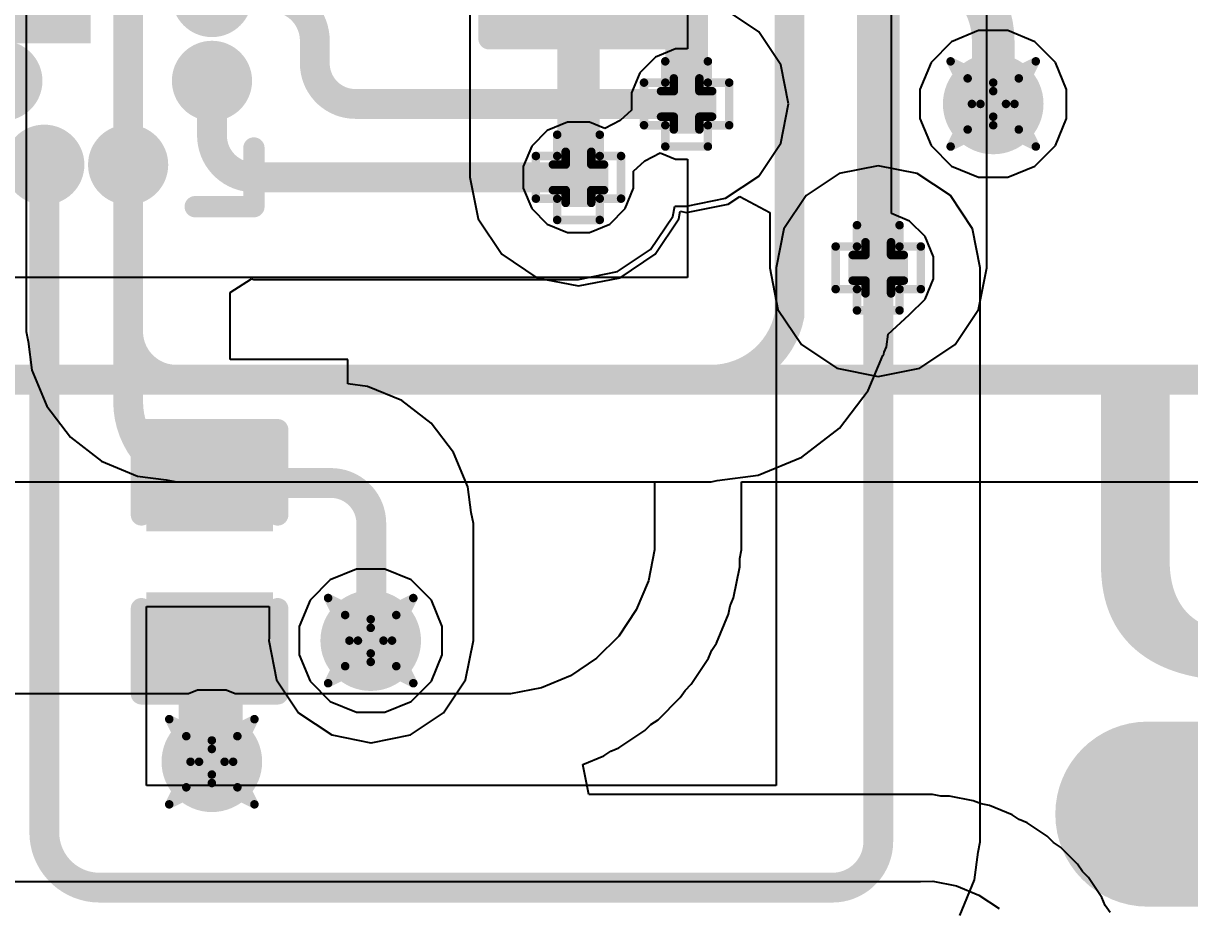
# Model space of a CAD drawing. Header units: inches. Extents: x -2 to 5376, y -4 to 5426.
# Drawn here: x 125.71 to 132.67, y 31.49 to 36.76 of the extents above; entities that cross this region are included whole.
import ezdxf

# ---------------------------------------------------------------- set-up
doc = ezdxf.new("R2010")
doc.units = ezdxf.units.IN
for name, color, linetype in [('Bottom Layer', 5, 'Continuous'), ('Bottom Solder', 6, 'Continuous'), ('Drill Drawing', 1, 'Continuous'), ('Layer 1', 16, 'Continuous'), ('Layer 2', 76, 'Continuous'), ('Multi-Layer', 9, 'Continuous'), ('Pad Holes', 156, 'Continuous'), ('Top Layer', 1, 'Continuous'), ('Top Overlay', 2, 'Continuous'), ('Top Paste', 8, 'Continuous'), ('Top Solder', 216, 'Continuous'), ('Via Holes', 16, 'Continuous')]:
    doc.layers.add(name, color=color, linetype=linetype)
doc.styles.add('Arial Black_Bold', font='', dxfattribs={"height": 0.2})
doc.styles.get('Arial Black_Bold').set_extended_font_data('Arial Black', bold=True)

# ---------------------------------------------------------------- blocks, each defined once
blk = doc.blocks.new('AQFN_73_EP_7_7__144')
at = {"layer": 'Top Layer'}
blk.add_hatch(color=1, dxfattribs=at).paths.add_polyline_path([(-2.425, 2.425), (2.425, 2.425), (2.425, -2.425), (-2.425, -2.425)])
h = blk.add_hatch(color=1, dxfattribs=at)
edge = h.paths.add_edge_path()
edge.add_arc((2, -2.75), 0.1375, 0, 360)
h = blk.add_hatch(color=1, dxfattribs=at)
edge = h.paths.add_edge_path()
edge.add_arc((3.25, -2.75), 0.1375, 0, 360)
h = blk.add_hatch(color=1, dxfattribs=at)
edge = h.paths.add_edge_path()
edge.add_arc((2.25, -3.25), 0.1375, 0, 360)
h = blk.add_hatch(color=1, dxfattribs=at)
edge = h.paths.add_edge_path()
edge.add_arc((2.75, -3.25), 0.1375, 0, 360)
at = {"layer": 'Top Paste'}
h = blk.add_hatch(color=8, dxfattribs=at)
edge = h.paths.add_edge_path()
edge.add_arc((2, -2.75), 0.1375, 0, 360)
h = blk.add_hatch(color=8, dxfattribs=at)
edge = h.paths.add_edge_path()
edge.add_arc((3.25, -2.75), 0.1375, 0, 360)
h = blk.add_hatch(color=8, dxfattribs=at)
edge = h.paths.add_edge_path()
edge.add_arc((2.25, -3.25), 0.1375, 0, 360)
h = blk.add_hatch(color=8, dxfattribs=at)
edge = h.paths.add_edge_path()
edge.add_arc((2.75, -3.25), 0.1375, 0, 360)
at = {"layer": 'Top Solder'}
blk.add_hatch(color=216, dxfattribs=at).paths.add_polyline_path([(-2.5266, 2.5266), (2.5266, 2.5266), (2.5266, -2.5266), (-2.5266, -2.5266)])
h = blk.add_hatch(color=216, dxfattribs=at)
edge = h.paths.add_edge_path()
edge.add_arc((3.25, -2.25), 0.2391, 0, 360)
h = blk.add_hatch(color=216, dxfattribs=at)
edge = h.paths.add_edge_path()
edge.add_arc((2, -2.75), 0.2391, 0, 360)
h = blk.add_hatch(color=216, dxfattribs=at)
edge = h.paths.add_edge_path()
edge.add_arc((3.25, -2.75), 0.2391, 0, 360)
h = blk.add_hatch(color=216, dxfattribs=at)
edge = h.paths.add_edge_path()
edge.add_arc((2.25, -3.25), 0.2391, 0, 360)
h = blk.add_hatch(color=216, dxfattribs=at)
edge = h.paths.add_edge_path()
edge.add_arc((2.75, -3.25), 0.2391, 0, 360)
at = {"layer": 'Top Overlay', "const_width": 0.127}
for points in [[(3.5, -3.5), (3.5, -3.15)], [(3.15, -3.5), (3.5, -3.5)]]:
    blk.add_lwpolyline(points, dxfattribs=at)
at = {"layer": 'Top Overlay', "const_width": 0.0635}
for points in [[(3.4683, -3.15, 1), (3.5318, -3.15, 1)], [(3.1182, -3.5, 1), (3.1817, -3.5, 1)], [(3.4683, -3.5, 1), (3.5318, -3.5, 1)], [(3.4683, -3.5, 1), (3.5318, -3.5, 1)]]:
    blk.add_lwpolyline(points, format="xyb", close=True, dxfattribs=at)
blk = doc.blocks.new('TYPE_C_31_M_12__255')
at = {"layer": 'Bottom Layer'}
h = blk.add_hatch(color=5, dxfattribs=at)
edge = h.paths.add_edge_path()
edge.add_arc((4.325, 1.255), 0.45, 180, 360)
edge.add_line((4.775, 1.255), (4.775, 2.355))
edge.add_arc((4.325, 2.355), 0.45, 0, 180)
edge.add_line((3.875, 2.355), (3.875, 1.255))
at = {"layer": 'Bottom Solder'}
h = blk.add_hatch(color=6, dxfattribs=at)
edge = h.paths.add_edge_path()
edge.add_arc((4.325, 1.255), 0.5516, 180, 360)
edge.add_line((4.8766, 1.255), (4.8766, 2.355))
edge.add_arc((4.325, 2.355), 0.5516, 0, 180)
edge.add_line((3.7734, 2.355), (3.7734, 1.255))
at = {"layer": 'Layer 1'}
h = blk.add_hatch(color=16, dxfattribs=at)
edge = h.paths.add_edge_path()
edge.add_arc((4.325, 1.255), 0.45, 180, 360)
edge.add_line((4.775, 1.255), (4.775, 2.355))
edge.add_arc((4.325, 2.355), 0.45, 0, 180)
edge.add_line((3.875, 2.355), (3.875, 1.255))
at = {"layer": 'Layer 2'}
h = blk.add_hatch(color=76, dxfattribs=at)
edge = h.paths.add_edge_path()
edge.add_arc((4.325, 1.255), 0.45, 180, 360)
edge.add_line((4.775, 1.255), (4.775, 2.355))
edge.add_arc((4.325, 2.355), 0.45, 0, 180)
edge.add_line((3.875, 2.355), (3.875, 1.255))
at = {"layer": 'Multi-Layer'}
h = blk.add_hatch(color=9, dxfattribs=at)
edge = h.paths.add_edge_path()
edge.add_arc((4.325, 1.255), 0.45, 180, 360)
edge.add_line((4.775, 1.255), (4.775, 2.355))
edge.add_arc((4.325, 2.355), 0.45, 0, 180)
edge.add_line((3.875, 2.355), (3.875, 1.255))
at = {"layer": 'Pad Holes'}
h = blk.add_hatch(color=7, dxfattribs=at)
edge = h.paths.add_edge_path()
edge.add_arc((4.325, 1.255), 0.3, 180, 360)
edge.add_line((4.625, 1.255), (4.625, 2.355))
edge.add_arc((4.325, 2.355), 0.3, 0, 180)
edge.add_line((4.025, 2.355), (4.025, 1.255))
at = {"layer": 'Top Layer'}
h = blk.add_hatch(color=1, dxfattribs=at)
edge = h.paths.add_edge_path()
edge.add_arc((4.325, 1.255), 0.45, 180, 360)
edge.add_line((4.775, 1.255), (4.775, 2.355))
edge.add_arc((4.325, 2.355), 0.45, 0, 180)
edge.add_line((3.875, 2.355), (3.875, 1.255))
at = {"layer": 'Top Solder'}
h = blk.add_hatch(color=216, dxfattribs=at)
edge = h.paths.add_edge_path()
edge.add_arc((4.325, 1.255), 0.5516, 180, 360)
edge.add_line((4.8766, 1.255), (4.8766, 2.355))
edge.add_arc((4.325, 2.355), 0.5516, 0, 180)
edge.add_line((3.7734, 2.355), (3.7734, 1.255))
blk = doc.blocks.new('C___0402_293')
at = {"layer": 'Top Layer'}
for points in [[(-0.6985, -0.3175), (-0.6985, 0.3175), (-0.2413, 0.3175), (-0.2413, -0.3175)], [(0.2413, -0.3175), (0.2413, 0.3175), (0.6985, 0.3175), (0.6985, -0.3175)]]:
    blk.add_hatch(color=1, dxfattribs=at).paths.add_polyline_path(points)
at = {"layer": 'Top Paste'}
for points in [[(-0.6985, -0.3175), (-0.6985, 0.3175), (-0.2413, 0.3175), (-0.2413, -0.3175)], [(0.2413, -0.3175), (0.2413, 0.3175), (0.6985, 0.3175), (0.6985, -0.3175)]]:
    blk.add_hatch(color=8, dxfattribs=at).paths.add_polyline_path(points)
at = {"layer": 'Top Solder'}
for points in [[(-0.7585, -0.3775), (-0.7585, 0.3775), (-0.1813, 0.3775), (-0.1813, -0.3775)], [(0.1813, -0.3775), (0.1813, 0.3775), (0.7585, 0.3775), (0.7585, -0.3775)]]:
    blk.add_hatch(color=216, dxfattribs=at).paths.add_polyline_path(points)
at = {"layer": 'Top Overlay', "const_width": 0.127}
for points in [[(-0.2794, 0.4064), (-0.7874, 0.4064)], [(-0.7874, 0.4064), (-0.7874, -0.4064)], [(0.2794, 0.4064), (0.7874, 0.4064)], [(0.7874, 0.4064), (0.7874, -0.4064)], [(-0.7874, -0.4064), (-0.2794, -0.4064)], [(0.2794, -0.4064), (0.7874, -0.4064)]]:
    blk.add_lwpolyline(points, dxfattribs=at)
at = {"layer": 'Top Overlay', "const_width": 0.0635}
for points in [[(-0.8191, 0.4064, 1), (-0.7556, 0.4064, 1)], [(-0.8191, 0.4064, 1), (-0.7556, 0.4064, 1)], [(-0.3112, 0.4064, 1), (-0.2477, 0.4064, 1)], [(0.2477, 0.4064, 1), (0.3111, 0.4064, 1)], [(0.7556, 0.4064, 1), (0.8191, 0.4064, 1)], [(0.7556, 0.4064, 1), (0.8191, 0.4064, 1)], [(-0.8191, -0.4064, 1), (-0.7556, -0.4064, 1)], [(-0.8191, -0.4064, 1), (-0.7556, -0.4064, 1)], [(-0.3112, -0.4064, 1), (-0.2477, -0.4064, 1)], [(0.2477, -0.4064, 1), (0.3111, -0.4064, 1)], [(0.7556, -0.4064, 1), (0.8191, -0.4064, 1)], [(0.7556, -0.4064, 1), (0.8191, -0.4064, 1)]]:
    blk.add_lwpolyline(points, format="xyb", close=True, dxfattribs=at)
blk = doc.blocks.new('C___0603_299')
at = {"layer": 'Top Layer'}
for points in [[(-0.381, 0.4445), (-0.381, -0.4445), (-1.143, -0.4445), (-1.143, 0.4445)], [(1.143, 0.4445), (1.143, -0.4445), (0.381, -0.4445), (0.381, 0.4445)]]:
    blk.add_hatch(color=1, dxfattribs=at).paths.add_polyline_path(points)
at = {"layer": 'Top Paste'}
for points in [[(-0.381, 0.4445), (-0.381, -0.4445), (-1.143, -0.4445), (-1.143, 0.4445)], [(1.143, 0.4445), (1.143, -0.4445), (0.381, -0.4445), (0.381, 0.4445)]]:
    blk.add_hatch(color=8, dxfattribs=at).paths.add_polyline_path(points)
at = {"layer": 'Top Solder'}
for points in [[(-0.321, 0.5045), (-0.321, -0.5045), (-1.203, -0.5045), (-1.203, 0.5045)], [(1.203, 0.5045), (1.203, -0.5045), (0.321, -0.5045), (0.321, 0.5045)]]:
    blk.add_hatch(color=216, dxfattribs=at).paths.add_polyline_path(points)
at = {"layer": 'Top Overlay', "const_width": 0.127}
for points in [[(-1.2446, 0.5334), (-0.4572, 0.5334)], [(-1.2446, 0.5334), (-1.2446, -0.5334)], [(0.4572, 0.5334), (1.2446, 0.5334)], [(1.2446, 0.5334), (1.2446, -0.5334)], [(-1.2446, -0.5334), (-0.4572, -0.5334)], [(0.4572, -0.5334), (1.2446, -0.5334)]]:
    blk.add_lwpolyline(points, dxfattribs=at)
at = {"layer": 'Top Overlay', "const_width": 0.0635}
for points in [[(-1.2764, 0.5334, 1), (-1.2128, 0.5334, 1)], [(-1.2764, 0.5334, 1), (-1.2128, 0.5334, 1)], [(-0.4889, 0.5334, 1), (-0.4254, 0.5334, 1)], [(0.4254, 0.5334, 1), (0.4889, 0.5334, 1)], [(1.2128, 0.5334, 1), (1.2764, 0.5334, 1)], [(1.2128, 0.5334, 1), (1.2764, 0.5334, 1)], [(-1.2764, -0.5334, 1), (-1.2128, -0.5334, 1)], [(-1.2764, -0.5334, 1), (-1.2128, -0.5334, 1)], [(-0.4889, -0.5334, 1), (-0.4254, -0.5334, 1)], [(0.4254, -0.5334, 1), (0.4889, -0.5334, 1)], [(1.2128, -0.5334, 1), (1.2764, -0.5334, 1)], [(1.2128, -0.5334, 1), (1.2764, -0.5334, 1)]]:
    blk.add_lwpolyline(points, format="xyb", close=True, dxfattribs=at)

msp = doc.modelspace()

# ---------------------------------------------------------------- hatches: boundary and pattern name
at = {"layer": 'Bottom Layer'}
h = msp.add_hatch(color=5, dxfattribs=at)
edge = h.paths.add_edge_path()
edge.add_arc((131.4955, 36.2829), 0.3, 0, 360)
h = msp.add_hatch(color=5, dxfattribs=at)
edge = h.paths.add_edge_path()
edge.add_arc((129.667, 36.2829), 0.15, 0, 360)
h = msp.add_hatch(color=5, dxfattribs=at)
edge = h.paths.add_edge_path()
edge.add_arc((129.0222, 35.8454), 0.15, 0, 360)
h = msp.add_hatch(color=5, dxfattribs=at)
edge = h.paths.add_edge_path()
edge.add_arc((130.81, 35.306), 0.15, 0, 360)
h = msp.add_hatch(color=5, dxfattribs=at)
edge = h.paths.add_edge_path()
edge.add_arc((127.7833, 33.0835), 0.3, 0, 360)
h = msp.add_hatch(color=5, dxfattribs=at)
edge = h.paths.add_edge_path()
edge.add_arc((126.8358, 32.3614), 0.3, 0, 360)
at = {"layer": 'Layer 1'}
h = msp.add_hatch(color=16, dxfattribs=at)
edge = h.paths.add_edge_path()
edge.add_arc((131.4955, 36.2829), 0.3, 0, 360)
h = msp.add_hatch(color=16, dxfattribs=at)
edge = h.paths.add_edge_path()
edge.add_arc((129.667, 36.2829), 0.15, 0, 360)
h = msp.add_hatch(color=16, dxfattribs=at)
edge = h.paths.add_edge_path()
edge.add_arc((129.0222, 35.8454), 0.15, 0, 360)
h = msp.add_hatch(color=16, dxfattribs=at)
edge = h.paths.add_edge_path()
edge.add_arc((130.81, 35.306), 0.15, 0, 360)
h = msp.add_hatch(color=16, dxfattribs=at)
edge = h.paths.add_edge_path()
edge.add_arc((127.7833, 33.0835), 0.3, 0, 360)
h = msp.add_hatch(color=16, dxfattribs=at)
edge = h.paths.add_edge_path()
edge.add_arc((126.8358, 32.3614), 0.3, 0, 360)
at = {"layer": 'Layer 2'}
h = msp.add_hatch(color=76, dxfattribs=at)
edge = h.paths.add_edge_path()
edge.add_arc((131.4955, 36.2829), 0.3, 0, 360)
h = msp.add_hatch(color=76, dxfattribs=at)
edge = h.paths.add_edge_path()
edge.add_arc((129.667, 36.2829), 0.15, 0, 360)
h = msp.add_hatch(color=76, dxfattribs=at)
edge = h.paths.add_edge_path()
edge.add_arc((129.0222, 35.8454), 0.15, 0, 360)
h = msp.add_hatch(color=76, dxfattribs=at)
edge = h.paths.add_edge_path()
edge.add_arc((130.81, 35.306), 0.15, 0, 360)
h = msp.add_hatch(color=76, dxfattribs=at)
edge = h.paths.add_edge_path()
edge.add_arc((127.7833, 33.0835), 0.3, 0, 360)
h = msp.add_hatch(color=76, dxfattribs=at)
edge = h.paths.add_edge_path()
edge.add_arc((126.8358, 32.3614), 0.3, 0, 360)
at = {"layer": 'Top Layer'}
h = msp.add_hatch(color=1, dxfattribs=at)
edge = h.paths.add_edge_path()
edge.add_arc((131.4955, 36.2829), 0.3, 0, 360)
h = msp.add_hatch(color=1, dxfattribs=at)
edge = h.paths.add_edge_path()
edge.add_arc((129.667, 36.2829), 0.15, 0, 360)
h = msp.add_hatch(color=1, dxfattribs=at)
edge = h.paths.add_edge_path()
edge.add_arc((129.0222, 35.8454), 0.15, 0, 360)
h = msp.add_hatch(color=1, dxfattribs=at)
edge = h.paths.add_edge_path()
edge.add_arc((130.81, 35.306), 0.15, 0, 360)
h = msp.add_hatch(color=1, dxfattribs=at)
edge = h.paths.add_edge_path()
edge.add_arc((127.7833, 33.0835), 0.3, 0, 360)
h = msp.add_hatch(color=1, dxfattribs=at)
edge = h.paths.add_edge_path()
edge.add_arc((126.8358, 32.3614), 0.3, 0, 360)
at = {"layer": 'Via Holes'}
h = msp.add_hatch(color=7, dxfattribs=at)
edge = h.paths.add_edge_path()
edge.add_arc((131.4955, 36.2829), 0.15, 0, 360)
h = msp.add_hatch(color=7, dxfattribs=at)
edge = h.paths.add_edge_path()
edge.add_arc((129.667, 36.2829), 0.075, 0, 360)
h = msp.add_hatch(color=7, dxfattribs=at)
edge = h.paths.add_edge_path()
edge.add_arc((129.0222, 35.8454), 0.075, 0, 360)
h = msp.add_hatch(color=7, dxfattribs=at)
edge = h.paths.add_edge_path()
edge.add_arc((130.81, 35.306), 0.075, 0, 360)
h = msp.add_hatch(color=7, dxfattribs=at)
edge = h.paths.add_edge_path()
edge.add_arc((127.7833, 33.0835), 0.15, 0, 360)
h = msp.add_hatch(color=7, dxfattribs=at)
edge = h.paths.add_edge_path()
edge.add_arc((126.8358, 32.3614), 0.15, 0, 360)

# ---------------------------------------------------------------- linework, layer by layer
at = {"layer": 'Bottom Layer'}
for p, q in [((131.4574, 35.306), (131.4574, 61.4347)), ((128.3748, 60.1378), (128.3748, 35.8454)), ((128.3748, 35.8454), (128.4241, 35.5976)), ((129.667, 35.6355), (129.9148, 35.6847)), ((129.9148, 35.6847), (129.9848, 35.7315)), ((129.9848, 35.7315), (130.1626, 35.6365)), ((129.6204, 35.5976), (129.6294, 35.6429)), ((129.6294, 35.6429), (129.667, 35.6355)), ((130.1626, 35.6365), (130.1626, 35.306)), ((128.4241, 35.5976), (128.5644, 35.3876)), ((129.48, 35.3876), (129.6204, 35.5976)), ((128.5644, 35.3876), (128.7745, 35.2472)), ((129.27, 35.2472), (129.48, 35.3876)), ((130.1626, 35.306), (130.2118, 35.0582)), ((131.4082, 35.0582), (131.4574, 35.306)), ((128.7745, 35.2472), (129.0222, 35.198)), ((129.0222, 35.198), (129.27, 35.2472)), ((130.2118, 35.0582), (130.3522, 34.8482)), ((131.2678, 34.8482), (131.4082, 35.0582)), ((130.3522, 34.8482), (130.5622, 34.7078)), ((131.0578, 34.7078), (131.2678, 34.8482)), ((130.5622, 34.7078), (130.81, 34.6586)), ((130.81, 34.6586), (131.0578, 34.7078)), ((127.6983, 33.5105), (127.5414, 33.4455)), ((127.8682, 33.5105), (127.6983, 33.5105)), ((128.0251, 33.4455), (127.8682, 33.5105)), ((127.5414, 33.4455), (127.4213, 33.3254)), ((128.1452, 33.3254), (128.0251, 33.4455)), ((127.4213, 33.3254), (127.3563, 33.1684)), ((128.2103, 33.1684), (128.1452, 33.3254)), ((127.3563, 33.1684), (127.3563, 32.9986)), ((128.2103, 32.9986), (128.2103, 33.1684)), ((127.3563, 32.9986), (127.4213, 32.8416)), ((128.1452, 32.8416), (128.2103, 32.9986)), ((127.4213, 32.8416), (127.5414, 32.7215)), ((128.0251, 32.7215), (128.1452, 32.8416)), ((127.5414, 32.7215), (127.6983, 32.6565)), ((127.8682, 32.6565), (128.0251, 32.7215)), ((127.6983, 32.6565), (127.8682, 32.6565))]:
    msp.add_line(p, q, dxfattribs=at)
at = {"layer": 'Bottom Layer', "const_width": 0.254}
for points in [[(130.81, 35.306), (130.81, 61.4347)], [(129.667, 36.2829), (129.667, 60.325)], [(129.0222, 35.8454), (129.0222, 60.2078)]]:
    msp.add_lwpolyline(points, dxfattribs=at)
at = {"layer": 'Bottom Layer', "const_width": 0.127}
for points in [[(129.6035, 36.2829, 1), (129.7305, 36.2829, 1)], [(128.9587, 35.8454, 1), (129.0857, 35.8454, 1)], [(130.7465, 35.306, 1), (130.8735, 35.306, 1)]]:
    msp.add_lwpolyline(points, format="xyb", close=True, dxfattribs=at)
at = {"layer": 'Drill Drawing', "const_width": 0.0508}
for points in [[(129.54, 36.4099), (129.54, 36.5369)], [(129.54, 36.5369), (129.794, 36.5369)], [(129.794, 36.4099), (129.794, 36.5369)], [(131.2415, 36.5369), (131.4955, 36.4099)], [(131.2415, 36.5369), (131.3685, 36.2829)], [(131.4955, 36.4099), (131.7495, 36.5369)], [(131.6225, 36.2829), (131.7495, 36.5369)], [(129.5908, 36.3591), (129.5908, 36.4353)], [(129.5908, 36.4353), (129.7432, 36.4353)], [(129.7432, 36.3591), (129.7432, 36.4353)], [(131.3431, 36.4353), (131.4955, 36.3591)], [(131.3431, 36.4353), (131.4193, 36.2829)], [(131.4955, 36.3591), (131.6479, 36.4353)], [(131.5717, 36.2829), (131.6479, 36.4353)], [(129.413, 36.1559), (129.413, 36.4099)], [(129.413, 36.4099), (129.54, 36.4099)], [(129.5146, 36.2067), (129.5146, 36.3591)], [(129.5146, 36.3591), (129.5908, 36.3591)], [(129.7432, 36.3591), (129.8194, 36.3591)], [(129.794, 36.4099), (129.921, 36.4099)], [(129.8194, 36.2067), (129.8194, 36.3591)], [(129.921, 36.1559), (129.921, 36.4099)], [(131.2415, 36.0289), (131.3685, 36.2829)], [(131.3431, 36.1305), (131.4193, 36.2829)], [(131.5717, 36.2829), (131.6479, 36.1305)], [(131.6225, 36.2829), (131.7495, 36.0289)], [(129.413, 36.1559), (129.54, 36.1559)], [(129.5146, 36.2067), (129.5908, 36.2067)], [(129.54, 36.0289), (129.54, 36.1559)], [(129.5908, 36.1305), (129.5908, 36.2067)], [(129.7432, 36.2067), (129.8194, 36.2067)], [(129.7432, 36.1305), (129.7432, 36.2067)], [(129.794, 36.1559), (129.921, 36.1559)], [(129.794, 36.0289), (129.794, 36.1559)], [(131.2415, 36.0289), (131.4955, 36.1559)], [(131.3431, 36.1305), (131.4955, 36.2067)], [(131.4955, 36.2067), (131.6479, 36.1305)], [(131.4955, 36.1559), (131.7495, 36.0289)], [(128.8952, 35.9724), (128.8952, 36.0994)], [(128.8952, 36.0994), (129.1492, 36.0994)], [(129.1492, 35.9724), (129.1492, 36.0994)], [(129.5908, 36.1305), (129.7432, 36.1305)], [(129.54, 36.0289), (129.794, 36.0289)], [(128.7682, 35.7184), (128.7682, 35.9724)], [(128.7682, 35.9724), (128.8952, 35.9724)], [(128.946, 35.9216), (128.946, 35.9978)], [(128.946, 35.9978), (129.0984, 35.9978)], [(129.0984, 35.9216), (129.0984, 35.9978)], [(129.1492, 35.9724), (129.2762, 35.9724)], [(129.2762, 35.7184), (129.2762, 35.9724)], [(128.8698, 35.7692), (128.8698, 35.9216)], [(128.8698, 35.9216), (128.946, 35.9216)], [(129.0984, 35.9216), (129.1746, 35.9216)], [(129.1746, 35.7692), (129.1746, 35.9216)], [(128.8698, 35.7692), (128.946, 35.7692)], [(128.946, 35.693), (128.946, 35.7692)], [(129.0984, 35.7692), (129.1746, 35.7692)], [(129.0984, 35.693), (129.0984, 35.7692)], [(128.7682, 35.7184), (128.8952, 35.7184)], [(128.8952, 35.5914), (128.8952, 35.7184)], [(128.946, 35.693), (129.0984, 35.693)], [(129.1492, 35.7184), (129.2762, 35.7184)], [(129.1492, 35.5914), (129.1492, 35.7184)], [(128.8952, 35.5914), (129.1492, 35.5914)], [(130.683, 35.433), (130.683, 35.56)], [(130.683, 35.56), (130.937, 35.56)], [(130.937, 35.433), (130.937, 35.56)], [(130.7338, 35.3822), (130.7338, 35.4584)], [(130.7338, 35.4584), (130.8862, 35.4584)], [(130.8862, 35.3822), (130.8862, 35.4584)], [(130.556, 35.179), (130.556, 35.433)], [(130.556, 35.433), (130.683, 35.433)], [(130.6576, 35.2298), (130.6576, 35.3822)], [(130.6576, 35.3822), (130.7338, 35.3822)], [(130.8862, 35.3822), (130.9624, 35.3822)], [(130.937, 35.433), (131.064, 35.433)], [(130.9624, 35.2298), (130.9624, 35.3822)], [(131.064, 35.179), (131.064, 35.433)], [(130.556, 35.179), (130.683, 35.179)], [(130.6576, 35.2298), (130.7338, 35.2298)], [(130.683, 35.052), (130.683, 35.179)], [(130.7338, 35.1536), (130.7338, 35.2298)], [(130.8862, 35.2298), (130.9624, 35.2298)], [(130.8862, 35.1536), (130.8862, 35.2298)], [(130.937, 35.179), (131.064, 35.179)], [(130.937, 35.052), (130.937, 35.179)], [(130.7338, 35.1536), (130.8862, 35.1536)], [(130.683, 35.052), (130.937, 35.052)], [(127.5293, 33.3375), (127.7833, 33.2105)], [(127.5293, 33.3375), (127.6563, 33.0835)], [(127.7833, 33.2105), (128.0373, 33.3375)], [(127.9103, 33.0835), (128.0373, 33.3375)], [(127.6309, 33.2359), (127.7833, 33.1597)], [(127.6309, 33.2359), (127.7071, 33.0835)], [(127.7833, 33.1597), (127.9357, 33.2359)], [(127.8595, 33.0835), (127.9357, 33.2359)], [(127.5293, 32.8295), (127.6563, 33.0835)], [(127.6309, 32.9311), (127.7071, 33.0835)], [(127.8595, 33.0835), (127.9357, 32.9311)], [(127.9103, 33.0835), (128.0373, 32.8295)], [(127.5293, 32.8295), (127.7833, 32.9565)], [(127.6309, 32.9311), (127.7833, 33.0073)], [(127.7833, 33.0073), (127.9357, 32.9311)], [(127.7833, 32.9565), (128.0373, 32.8295)], [(126.5818, 32.6154), (126.8358, 32.4884)], [(126.5818, 32.6154), (126.7088, 32.3614)], [(126.8358, 32.4884), (127.0898, 32.6154)], [(126.9628, 32.3614), (127.0898, 32.6154)], [(126.6834, 32.5138), (126.8358, 32.4376)], [(126.6834, 32.5138), (126.7596, 32.3614)], [(126.8358, 32.4376), (126.9882, 32.5138)], [(126.912, 32.3614), (126.9882, 32.5138)], [(126.5818, 32.1074), (126.7088, 32.3614)], [(126.6834, 32.209), (126.7596, 32.3614)], [(126.912, 32.3614), (126.9882, 32.209)], [(126.9628, 32.3614), (127.0898, 32.1074)], [(126.6834, 32.209), (126.8358, 32.2852)], [(126.8358, 32.2852), (126.9882, 32.209)], [(126.5818, 32.1074), (126.8358, 32.2344)], [(126.8358, 32.2344), (127.0898, 32.1074)]]:
    msp.add_lwpolyline(points, dxfattribs=at)
at = {"layer": 'Drill Drawing', "const_width": 0.0254}
for points in [[(129.5273, 36.5369, 1), (129.5527, 36.5369, 1)], [(129.5273, 36.5369, 1), (129.5527, 36.5369, 1)], [(129.7813, 36.5369, 1), (129.8067, 36.5369, 1)], [(129.7813, 36.5369, 1), (129.8067, 36.5369, 1)], [(131.2288, 36.5369, 1), (131.2542, 36.5369, 1)], [(131.2288, 36.5369, 1), (131.2542, 36.5369, 1)], [(131.7368, 36.5369, 1), (131.7622, 36.5369, 1)], [(131.7368, 36.5369, 1), (131.7622, 36.5369, 1)], [(129.5781, 36.4353, 1), (129.6035, 36.4353, 1)], [(129.5781, 36.4353, 1), (129.6035, 36.4353, 1)], [(129.7305, 36.4353, 1), (129.7559, 36.4353, 1)], [(129.7305, 36.4353, 1), (129.7559, 36.4353, 1)], [(131.3304, 36.4353, 1), (131.3558, 36.4353, 1)], [(131.3304, 36.4353, 1), (131.3558, 36.4353, 1)], [(131.6352, 36.4353, 1), (131.6606, 36.4353, 1)], [(131.6352, 36.4353, 1), (131.6606, 36.4353, 1)], [(129.4003, 36.4099, 1), (129.4257, 36.4099, 1)], [(129.4003, 36.4099, 1), (129.4257, 36.4099, 1)], [(129.5019, 36.3591, 1), (129.5273, 36.3591, 1)], [(129.5019, 36.3591, 1), (129.5273, 36.3591, 1)], [(129.5273, 36.4099, 1), (129.5527, 36.4099, 1)], [(129.5273, 36.4099, 1), (129.5527, 36.4099, 1)], [(129.5781, 36.3591, 1), (129.6035, 36.3591, 1)], [(129.5781, 36.3591, 1), (129.6035, 36.3591, 1)], [(129.7305, 36.3591, 1), (129.7559, 36.3591, 1)], [(129.7305, 36.3591, 1), (129.7559, 36.3591, 1)], [(129.7813, 36.4099, 1), (129.8067, 36.4099, 1)], [(129.7813, 36.4099, 1), (129.8067, 36.4099, 1)], [(129.8067, 36.3591, 1), (129.8321, 36.3591, 1)], [(129.8067, 36.3591, 1), (129.8321, 36.3591, 1)], [(129.9083, 36.4099, 1), (129.9337, 36.4099, 1)], [(129.9083, 36.4099, 1), (129.9337, 36.4099, 1)], [(131.4828, 36.4099, 1), (131.5082, 36.4099, 1)], [(131.4828, 36.4099, 1), (131.5082, 36.4099, 1)], [(131.4828, 36.3591, 1), (131.5082, 36.3591, 1)], [(131.4828, 36.3591, 1), (131.5082, 36.3591, 1)], [(131.3558, 36.2829, 1), (131.3812, 36.2829, 1)], [(131.3558, 36.2829, 1), (131.3812, 36.2829, 1)], [(131.4066, 36.2829, 1), (131.432, 36.2829, 1)], [(131.4066, 36.2829, 1), (131.432, 36.2829, 1)], [(131.559, 36.2829, 1), (131.5844, 36.2829, 1)], [(131.559, 36.2829, 1), (131.5844, 36.2829, 1)], [(131.6098, 36.2829, 1), (131.6352, 36.2829, 1)], [(131.6098, 36.2829, 1), (131.6352, 36.2829, 1)], [(129.4003, 36.1559, 1), (129.4257, 36.1559, 1)], [(129.4003, 36.1559, 1), (129.4257, 36.1559, 1)], [(129.5019, 36.2067, 1), (129.5273, 36.2067, 1)], [(129.5019, 36.2067, 1), (129.5273, 36.2067, 1)], [(129.5273, 36.1559, 1), (129.5527, 36.1559, 1)], [(129.5273, 36.1559, 1), (129.5527, 36.1559, 1)], [(129.5781, 36.2067, 1), (129.6035, 36.2067, 1)], [(129.5781, 36.2067, 1), (129.6035, 36.2067, 1)], [(129.7305, 36.2067, 1), (129.7559, 36.2067, 1)], [(129.7305, 36.2067, 1), (129.7559, 36.2067, 1)], [(129.7813, 36.1559, 1), (129.8067, 36.1559, 1)], [(129.7813, 36.1559, 1), (129.8067, 36.1559, 1)], [(129.8067, 36.2067, 1), (129.8321, 36.2067, 1)], [(129.8067, 36.2067, 1), (129.8321, 36.2067, 1)], [(129.9083, 36.1559, 1), (129.9337, 36.1559, 1)], [(129.9083, 36.1559, 1), (129.9337, 36.1559, 1)], [(131.4828, 36.2067, 1), (131.5082, 36.2067, 1)], [(131.4828, 36.2067, 1), (131.5082, 36.2067, 1)], [(131.4828, 36.1559, 1), (131.5082, 36.1559, 1)], [(131.4828, 36.1559, 1), (131.5082, 36.1559, 1)], [(128.8825, 36.0994, 1), (128.9079, 36.0994, 1)], [(128.8825, 36.0994, 1), (128.9079, 36.0994, 1)], [(129.1365, 36.0994, 1), (129.1619, 36.0994, 1)], [(129.1365, 36.0994, 1), (129.1619, 36.0994, 1)], [(129.5781, 36.1305, 1), (129.6035, 36.1305, 1)], [(129.5781, 36.1305, 1), (129.6035, 36.1305, 1)], [(129.7305, 36.1305, 1), (129.7559, 36.1305, 1)], [(129.7305, 36.1305, 1), (129.7559, 36.1305, 1)], [(131.3304, 36.1305, 1), (131.3558, 36.1305, 1)], [(131.3304, 36.1305, 1), (131.3558, 36.1305, 1)], [(131.6352, 36.1305, 1), (131.6606, 36.1305, 1)], [(131.6352, 36.1305, 1), (131.6606, 36.1305, 1)], [(129.5273, 36.0289, 1), (129.5527, 36.0289, 1)], [(129.5273, 36.0289, 1), (129.5527, 36.0289, 1)], [(129.7813, 36.0289, 1), (129.8067, 36.0289, 1)], [(129.7813, 36.0289, 1), (129.8067, 36.0289, 1)], [(131.2288, 36.0289, 1), (131.2542, 36.0289, 1)], [(131.2288, 36.0289, 1), (131.2542, 36.0289, 1)], [(131.7368, 36.0289, 1), (131.7622, 36.0289, 1)], [(131.7368, 36.0289, 1), (131.7622, 36.0289, 1)], [(128.7555, 35.9724, 1), (128.7809, 35.9724, 1)], [(128.7555, 35.9724, 1), (128.7809, 35.9724, 1)], [(128.8825, 35.9724, 1), (128.9079, 35.9724, 1)], [(128.8825, 35.9724, 1), (128.9079, 35.9724, 1)], [(128.9333, 35.9978, 1), (128.9587, 35.9978, 1)], [(128.9333, 35.9978, 1), (128.9587, 35.9978, 1)], [(129.0857, 35.9978, 1), (129.1111, 35.9978, 1)], [(129.0857, 35.9978, 1), (129.1111, 35.9978, 1)], [(129.1365, 35.9724, 1), (129.1619, 35.9724, 1)], [(129.1365, 35.9724, 1), (129.1619, 35.9724, 1)], [(129.2635, 35.9724, 1), (129.2889, 35.9724, 1)], [(129.2635, 35.9724, 1), (129.2889, 35.9724, 1)], [(128.8571, 35.9216, 1), (128.8825, 35.9216, 1)], [(128.8571, 35.9216, 1), (128.8825, 35.9216, 1)], [(128.9333, 35.9216, 1), (128.9587, 35.9216, 1)], [(128.9333, 35.9216, 1), (128.9587, 35.9216, 1)], [(129.0857, 35.9216, 1), (129.1111, 35.9216, 1)], [(129.0857, 35.9216, 1), (129.1111, 35.9216, 1)], [(129.1619, 35.9216, 1), (129.1873, 35.9216, 1)], [(129.1619, 35.9216, 1), (129.1873, 35.9216, 1)], [(128.8571, 35.7692, 1), (128.8825, 35.7692, 1)], [(128.8571, 35.7692, 1), (128.8825, 35.7692, 1)], [(128.9333, 35.7692, 1), (128.9587, 35.7692, 1)], [(128.9333, 35.7692, 1), (128.9587, 35.7692, 1)], [(129.0857, 35.7692, 1), (129.1111, 35.7692, 1)], [(129.0857, 35.7692, 1), (129.1111, 35.7692, 1)], [(129.1619, 35.7692, 1), (129.1873, 35.7692, 1)], [(129.1619, 35.7692, 1), (129.1873, 35.7692, 1)], [(128.7555, 35.7184, 1), (128.7809, 35.7184, 1)], [(128.7555, 35.7184, 1), (128.7809, 35.7184, 1)], [(128.8825, 35.7184, 1), (128.9079, 35.7184, 1)], [(128.8825, 35.7184, 1), (128.9079, 35.7184, 1)], [(128.9333, 35.693, 1), (128.9587, 35.693, 1)], [(128.9333, 35.693, 1), (128.9587, 35.693, 1)], [(129.0857, 35.693, 1), (129.1111, 35.693, 1)], [(129.0857, 35.693, 1), (129.1111, 35.693, 1)], [(129.1365, 35.7184, 1), (129.1619, 35.7184, 1)], [(129.1365, 35.7184, 1), (129.1619, 35.7184, 1)], [(129.2635, 35.7184, 1), (129.2889, 35.7184, 1)], [(129.2635, 35.7184, 1), (129.2889, 35.7184, 1)], [(128.8825, 35.5914, 1), (128.9079, 35.5914, 1)], [(128.8825, 35.5914, 1), (128.9079, 35.5914, 1)], [(129.1365, 35.5914, 1), (129.1619, 35.5914, 1)], [(129.1365, 35.5914, 1), (129.1619, 35.5914, 1)], [(130.6703, 35.56, 1), (130.6957, 35.56, 1)], [(130.6703, 35.56, 1), (130.6957, 35.56, 1)], [(130.9243, 35.56, 1), (130.9497, 35.56, 1)], [(130.9243, 35.56, 1), (130.9497, 35.56, 1)], [(130.7211, 35.4584, 1), (130.7465, 35.4584, 1)], [(130.7211, 35.4584, 1), (130.7465, 35.4584, 1)], [(130.8735, 35.4584, 1), (130.8989, 35.4584, 1)], [(130.8735, 35.4584, 1), (130.8989, 35.4584, 1)], [(130.5433, 35.433, 1), (130.5687, 35.433, 1)], [(130.5433, 35.433, 1), (130.5687, 35.433, 1)], [(130.6449, 35.3822, 1), (130.6703, 35.3822, 1)], [(130.6449, 35.3822, 1), (130.6703, 35.3822, 1)], [(130.6703, 35.433, 1), (130.6957, 35.433, 1)], [(130.6703, 35.433, 1), (130.6957, 35.433, 1)], [(130.7211, 35.3822, 1), (130.7465, 35.3822, 1)], [(130.7211, 35.3822, 1), (130.7465, 35.3822, 1)], [(130.8735, 35.3822, 1), (130.8989, 35.3822, 1)], [(130.8735, 35.3822, 1), (130.8989, 35.3822, 1)], [(130.9243, 35.433, 1), (130.9497, 35.433, 1)], [(130.9243, 35.433, 1), (130.9497, 35.433, 1)], [(130.9497, 35.3822, 1), (130.9751, 35.3822, 1)], [(130.9497, 35.3822, 1), (130.9751, 35.3822, 1)], [(131.0513, 35.433, 1), (131.0767, 35.433, 1)], [(131.0513, 35.433, 1), (131.0767, 35.433, 1)], [(130.5433, 35.179, 1), (130.5687, 35.179, 1)], [(130.5433, 35.179, 1), (130.5687, 35.179, 1)], [(130.6449, 35.2298, 1), (130.6703, 35.2298, 1)], [(130.6449, 35.2298, 1), (130.6703, 35.2298, 1)], [(130.6703, 35.179, 1), (130.6957, 35.179, 1)], [(130.6703, 35.179, 1), (130.6957, 35.179, 1)], [(130.7211, 35.2298, 1), (130.7465, 35.2298, 1)], [(130.7211, 35.2298, 1), (130.7465, 35.2298, 1)], [(130.8735, 35.2298, 1), (130.8989, 35.2298, 1)], [(130.8735, 35.2298, 1), (130.8989, 35.2298, 1)], [(130.9243, 35.179, 1), (130.9497, 35.179, 1)], [(130.9243, 35.179, 1), (130.9497, 35.179, 1)], [(130.9497, 35.2298, 1), (130.9751, 35.2298, 1)], [(130.9497, 35.2298, 1), (130.9751, 35.2298, 1)], [(131.0513, 35.179, 1), (131.0767, 35.179, 1)], [(131.0513, 35.179, 1), (131.0767, 35.179, 1)], [(130.7211, 35.1536, 1), (130.7465, 35.1536, 1)], [(130.7211, 35.1536, 1), (130.7465, 35.1536, 1)], [(130.8735, 35.1536, 1), (130.8989, 35.1536, 1)], [(130.8735, 35.1536, 1), (130.8989, 35.1536, 1)], [(130.6703, 35.052, 1), (130.6957, 35.052, 1)], [(130.6703, 35.052, 1), (130.6957, 35.052, 1)], [(130.9243, 35.052, 1), (130.9497, 35.052, 1)], [(130.9243, 35.052, 1), (130.9497, 35.052, 1)], [(127.5166, 33.3375, 1), (127.542, 33.3375, 1)], [(127.5166, 33.3375, 1), (127.542, 33.3375, 1)], [(128.0246, 33.3375, 1), (128.05, 33.3375, 1)], [(128.0246, 33.3375, 1), (128.05, 33.3375, 1)], [(127.6182, 33.2359, 1), (127.6436, 33.2359, 1)], [(127.6182, 33.2359, 1), (127.6436, 33.2359, 1)], [(127.923, 33.2359, 1), (127.9484, 33.2359, 1)], [(127.923, 33.2359, 1), (127.9484, 33.2359, 1)], [(127.7706, 33.2105, 1), (127.796, 33.2105, 1)], [(127.7706, 33.2105, 1), (127.796, 33.2105, 1)], [(127.7706, 33.1597, 1), (127.796, 33.1597, 1)], [(127.7706, 33.1597, 1), (127.796, 33.1597, 1)], [(127.6436, 33.0835, 1), (127.669, 33.0835, 1)], [(127.6436, 33.0835, 1), (127.669, 33.0835, 1)], [(127.6944, 33.0835, 1), (127.7198, 33.0835, 1)], [(127.6944, 33.0835, 1), (127.7198, 33.0835, 1)], [(127.8468, 33.0835, 1), (127.8722, 33.0835, 1)], [(127.8468, 33.0835, 1), (127.8722, 33.0835, 1)], [(127.8976, 33.0835, 1), (127.923, 33.0835, 1)], [(127.8976, 33.0835, 1), (127.923, 33.0835, 1)], [(127.7706, 33.0073, 1), (127.796, 33.0073, 1)], [(127.7706, 33.0073, 1), (127.796, 33.0073, 1)], [(127.7706, 32.9565, 1), (127.796, 32.9565, 1)], [(127.7706, 32.9565, 1), (127.796, 32.9565, 1)], [(127.6182, 32.9311, 1), (127.6436, 32.9311, 1)], [(127.6182, 32.9311, 1), (127.6436, 32.9311, 1)], [(127.923, 32.9311, 1), (127.9484, 32.9311, 1)], [(127.923, 32.9311, 1), (127.9484, 32.9311, 1)], [(127.5166, 32.8295, 1), (127.542, 32.8295, 1)], [(127.5166, 32.8295, 1), (127.542, 32.8295, 1)], [(128.0246, 32.8295, 1), (128.05, 32.8295, 1)], [(128.0246, 32.8295, 1), (128.05, 32.8295, 1)], [(126.5691, 32.6154, 1), (126.5945, 32.6154, 1)], [(126.5691, 32.6154, 1), (126.5945, 32.6154, 1)], [(127.0771, 32.6154, 1), (127.1025, 32.6154, 1)], [(127.0771, 32.6154, 1), (127.1025, 32.6154, 1)], [(126.6707, 32.5138, 1), (126.6961, 32.5138, 1)], [(126.6707, 32.5138, 1), (126.6961, 32.5138, 1)], [(126.8231, 32.4884, 1), (126.8485, 32.4884, 1)], [(126.8231, 32.4884, 1), (126.8485, 32.4884, 1)], [(126.9755, 32.5138, 1), (127.0009, 32.5138, 1)], [(126.9755, 32.5138, 1), (127.0009, 32.5138, 1)], [(126.8231, 32.4376, 1), (126.8485, 32.4376, 1)], [(126.8231, 32.4376, 1), (126.8485, 32.4376, 1)], [(126.6961, 32.3614, 1), (126.7215, 32.3614, 1)], [(126.6961, 32.3614, 1), (126.7215, 32.3614, 1)], [(126.7469, 32.3614, 1), (126.7723, 32.3614, 1)], [(126.7469, 32.3614, 1), (126.7723, 32.3614, 1)], [(126.8993, 32.3614, 1), (126.9247, 32.3614, 1)], [(126.8993, 32.3614, 1), (126.9247, 32.3614, 1)], [(126.9501, 32.3614, 1), (126.9755, 32.3614, 1)], [(126.9501, 32.3614, 1), (126.9755, 32.3614, 1)], [(126.8231, 32.2852, 1), (126.8485, 32.2852, 1)], [(126.8231, 32.2852, 1), (126.8485, 32.2852, 1)], [(126.6707, 32.209, 1), (126.6961, 32.209, 1)], [(126.6707, 32.209, 1), (126.6961, 32.209, 1)], [(126.8231, 32.2344, 1), (126.8485, 32.2344, 1)], [(126.8231, 32.2344, 1), (126.8485, 32.2344, 1)], [(126.9755, 32.209, 1), (127.0009, 32.209, 1)], [(126.9755, 32.209, 1), (127.0009, 32.209, 1)], [(126.5691, 32.1074, 1), (126.5945, 32.1074, 1)], [(126.5691, 32.1074, 1), (126.5945, 32.1074, 1)], [(127.0771, 32.1074, 1), (127.1025, 32.1074, 1)], [(127.0771, 32.1074, 1), (127.1025, 32.1074, 1)]]:
    msp.add_lwpolyline(points, format="xyb", close=True, dxfattribs=at)
at = {"layer": 'Layer 1'}
for p, q in [((130.8896, 35.6292), (130.8896, 49.8325)), ((129.6724, 37.8181), (129.6724, 36.6119)), ((129.6016, 36.6119), (129.4806, 36.5618)), ((129.6724, 36.6119), (129.6016, 36.6119)), ((129.4806, 36.5618), (129.3881, 36.4693)), ((129.3881, 36.4693), (129.338, 36.3483)), ((129.338, 36.3483), (129.338, 36.2463)), ((129.338, 36.2463), (129.2714, 36.1836)), ((128.9568, 36.1744), (128.8359, 36.1243)), ((129.0877, 36.1744), (128.9568, 36.1744)), ((129.1791, 36.1365), (129.0877, 36.1744)), ((129.2714, 36.1836), (129.1791, 36.1365)), ((128.8359, 36.1243), (128.7433, 36.0318)), ((128.7433, 36.0318), (128.6932, 35.9108)), ((129.4178, 35.9447), (129.5102, 35.9918)), ((129.5102, 35.9918), (129.6016, 35.9539)), ((128.6932, 35.9108), (128.6932, 35.78)), ((129.3512, 35.882), (129.4178, 35.9447)), ((129.6016, 35.9539), (129.6724, 35.9539)), ((129.6724, 35.9539), (129.6724, 35.2474)), ((129.3512, 35.78), (129.3512, 35.882)), ((128.6932, 35.78), (128.7433, 35.659)), ((129.3011, 35.659), (129.3512, 35.78)), ((128.7433, 35.659), (128.8359, 35.5665)), ((129.2086, 35.5665), (129.3011, 35.659)), ((130.9964, 35.5849), (130.8896, 35.6292)), ((128.8359, 35.5665), (128.9568, 35.5164)), ((129.0877, 35.5164), (129.2086, 35.5665)), ((131.0889, 35.4924), (130.9964, 35.5849)), ((128.9568, 35.5164), (129.0877, 35.5164)), ((131.139, 35.3714), (131.0889, 35.4924)), ((131.139, 35.2406), (131.139, 35.3714)), ((129.6724, 35.2474), (124.1952, 35.2474)), ((131.0889, 35.1196), (131.139, 35.2406)), ((130.9964, 35.0271), (131.0889, 35.1196)), ((130.8689, 34.9114), (130.9936, 35.0259)), ((130.9936, 35.0259), (130.9964, 35.0271)), ((130.8589, 34.8347), (130.8689, 34.9114)), ((130.7507, 34.5737), (130.8376, 34.7833)), ((130.8376, 34.7833), (130.8432, 34.7918)), ((130.8432, 34.7918), (130.8456, 34.8026)), ((130.8456, 34.8026), (130.8589, 34.8347)), ((130.5788, 34.3496), (130.7507, 34.5737)), ((130.3547, 34.1776), (130.5788, 34.3496)), ((130.0937, 34.0695), (130.3547, 34.1776)), ((124.064, 34.0302), (129.8136, 34.0302)), ((129.8136, 34.0302), (129.8498, 34.0374)), ((129.8136, 34.0302), (129.8136, 34.0302)), ((129.8136, 34.0302), (129.8136, 34.0302)), ((129.8498, 34.0374), (130.0937, 34.0695)), ((127.6983, 33.5105), (127.5414, 33.4455)), ((127.8682, 33.5105), (127.6983, 33.5105)), ((128.0251, 33.4455), (127.8682, 33.5105)), ((127.5414, 33.4455), (127.4213, 33.3254)), ((128.1452, 33.3254), (128.0251, 33.4455)), ((127.4213, 33.3254), (127.3563, 33.1684)), ((128.2103, 33.1684), (128.1452, 33.3254)), ((127.3563, 33.1684), (127.3563, 32.9986)), ((128.2103, 32.9986), (128.2103, 33.1684)), ((127.3563, 32.9986), (127.4213, 32.8416)), ((128.1452, 32.8416), (128.2103, 32.9986)), ((127.4213, 32.8416), (127.5414, 32.7215)), ((128.0251, 32.7215), (128.1452, 32.8416)), ((127.5414, 32.7215), (127.6983, 32.6565)), ((127.8682, 32.6565), (128.0251, 32.7215)), ((127.6983, 32.6565), (127.8682, 32.6565))]:
    msp.add_line(p, q, dxfattribs=at)
at = {"layer": 'Layer 1', "const_width": 0.1778}
for points in [[(130.281, 35.0247), (130.281, 49.8325)], [(124.064, 34.6388), (129.8136, 34.6388)]]:
    msp.add_lwpolyline(points, dxfattribs=at)
msp.add_lwpolyline([(130.281, 35.0247, -0.359492), (129.8136, 34.6388)], format="xyb", dxfattribs=at)
at = {"layer": 'Layer 1', "const_width": 0.0889}
for points in [[(130.2365, 35.0247, 1), (130.3254, 35.0247, 1)], [(130.2365, 35.0247, 1), (130.3254, 35.0247, 1)], [(129.7692, 34.6388, 1), (129.8581, 34.6388, 1)], [(129.7692, 34.6388, 1), (129.8581, 34.6388, 1)]]:
    msp.add_lwpolyline(points, format="xyb", close=True, dxfattribs=at)
at = {"layer": 'Layer 2'}
for p, q in [((125.728, 36.9988), (125.728, 34.9264)), ((131.4085, 36.7204), (131.2477, 36.6538)), ((131.4955, 36.7204), (131.4085, 36.7204)), ((131.5826, 36.7204), (131.4955, 36.7204)), ((131.7433, 36.6538), (131.5826, 36.7204)), ((131.2477, 36.6538), (131.1247, 36.5307)), ((131.8664, 36.5307), (131.7433, 36.6538)), ((131.1247, 36.5307), (131.0581, 36.3699)), ((131.933, 36.3699), (131.8664, 36.5307)), ((131.0581, 36.3699), (131.0581, 36.2829)), ((131.933, 36.2829), (131.933, 36.3699)), ((131.0581, 36.2829), (131.0581, 36.2829)), ((131.0581, 36.2829), (131.0581, 36.1959)), ((131.933, 36.1959), (131.933, 36.2829)), ((131.0581, 36.1959), (131.1247, 36.0351)), ((131.8664, 36.0351), (131.933, 36.1959)), ((131.1247, 36.0351), (131.2477, 35.912)), ((131.7433, 35.912), (131.8664, 36.0351)), ((131.2477, 35.912), (131.4085, 35.8454)), ((131.5826, 35.8454), (131.7433, 35.912)), ((131.4085, 35.8454), (131.4955, 35.8454)), ((131.4955, 35.8454), (131.5826, 35.8454)), ((125.728, 34.9264), (125.74, 34.866)), ((125.74, 34.866), (125.7625, 34.6955)), ((125.7625, 34.6955), (125.8516, 34.4803)), ((125.8516, 34.4803), (125.9934, 34.2955)), ((125.9934, 34.2955), (126.1781, 34.1538)), ((126.1781, 34.1538), (126.3933, 34.0646)), ((126.3933, 34.0646), (126.5638, 34.0422)), ((126.5638, 34.0422), (126.6242, 34.0302)), ((126.6242, 34.0302), (129.4755, 34.0302)), ((129.4755, 34.0302), (129.4755, 33.7175)), ((129.9935, 33.7175), (129.9935, 34.0302)), ((129.9935, 34.0302), (133.4493, 34.0302)), ((129.4755, 33.7175), (129.4755, 33.7175)), ((129.4755, 33.7175), (129.4755, 33.6238)), ((129.9935, 33.6238), (129.9935, 33.7175)), ((129.9935, 33.7175), (129.9935, 33.7175)), ((129.4755, 33.6238), (129.439, 33.44)), ((129.9835, 33.5738), (129.9935, 33.6238)), ((129.9835, 33.5228), (129.9835, 33.5738)), ((129.947, 33.3389), (129.9835, 33.5228)), ((129.439, 33.44), (129.3672, 33.2668)), ((129.9274, 33.2918), (129.947, 33.3389)), ((129.3672, 33.2668), (129.2631, 33.111)), ((129.9175, 33.2418), (129.9274, 33.2918)), ((129.8458, 33.0686), (129.9175, 33.2418)), ((129.2631, 33.111), (129.1306, 32.9784)), ((129.8174, 33.0262), (129.8458, 33.0686)), ((129.1306, 32.9784), (128.9747, 32.8743)), ((129.6938, 32.8232), (129.7979, 32.9791)), ((129.7979, 32.9791), (129.8174, 33.0262)), ((128.9747, 32.8743), (128.8015, 32.8026)), ((126.6969, 32.766), (124.8366, 32.766)), ((126.7509, 32.7884), (126.6969, 32.766)), ((126.9207, 32.7884), (126.7509, 32.7884)), ((126.9747, 32.766), (126.9207, 32.7884)), ((128.524, 32.766), (126.9747, 32.766)), ((128.6177, 32.766), (128.524, 32.766)), ((128.8015, 32.8026), (128.6177, 32.766)), ((129.6293, 32.7447), (129.6577, 32.7871)), ((129.6577, 32.7871), (129.6938, 32.8232)), ((129.4968, 32.6122), (129.6293, 32.7447)), ((129.4183, 32.5478), (129.4544, 32.5838)), ((129.4544, 32.5838), (129.4968, 32.6122)), ((129.2625, 32.4436), (129.4183, 32.5478)), ((129.1729, 32.3958), (129.2153, 32.4241)), ((129.2153, 32.4241), (129.2625, 32.4436)), ((129.0483, 32.3441), (129.1729, 32.3958)), ((129.0837, 32.1663), (129.0483, 32.3441)), ((131.0618, 32.1663), (129.0837, 32.1663)), ((131.1333, 32.1666), (131.0618, 32.1663)), ((131.1835, 32.1568), (131.1333, 32.1666)), ((131.2346, 32.1569), (131.1835, 32.1568)), ((131.3765, 32.1291), (131.2346, 32.1569)), ((131.4238, 32.1097), (131.3765, 32.1291)), ((131.4739, 32.0998), (131.4238, 32.1097)), ((131.6076, 32.0448), (131.4739, 32.0998)), ((131.6502, 32.0165), (131.6076, 32.0448)), ((131.6975, 31.9971), (131.6502, 32.0165)), ((131.8178, 31.917), (131.6975, 31.9971)), ((131.854, 31.8809), (131.8178, 31.917)), ((131.8966, 31.8526), (131.854, 31.8809)), ((131.999, 31.7505), (131.8966, 31.8526)), ((132.0274, 31.708), (131.999, 31.7505)), ((124.1552, 31.6484), (131.0627, 31.6484)), ((131.0627, 31.6484), (131.135, 31.6486)), ((131.135, 31.6486), (131.2769, 31.6208)), ((132.0636, 31.6719), (132.0274, 31.708)), ((132.1441, 31.5518), (132.0636, 31.6719)), ((131.2769, 31.6208), (131.4105, 31.5658)), ((131.4105, 31.5658), (131.5309, 31.4857)), ((132.1637, 31.5046), (132.1441, 31.5518)), ((132.1921, 31.4622), (132.1637, 31.5046))]:
    msp.add_line(p, q, dxfattribs=at)
at = {"layer": 'Layer 2', "const_width": 0.1778}
for points in [[(126.3366, 34.9264), (126.3366, 37.1704)], [(126.6242, 34.6388), (133.4493, 34.6388)]]:
    msp.add_lwpolyline(points, dxfattribs=at)
at = {"layer": 'Layer 2', "const_width": 0.0889}
for points in [[(126.2922, 34.9264, 1), (126.3811, 34.9264, 1)], [(126.2922, 34.9264, 1), (126.3811, 34.9264, 1)], [(126.5797, 34.6388, 1), (126.6686, 34.6388, 1)], [(126.5797, 34.6388, 1), (126.6686, 34.6388, 1)]]:
    msp.add_lwpolyline(points, format="xyb", close=True, dxfattribs=at)
at = {"layer": 'Layer 2', "const_width": 0.1778}
msp.add_lwpolyline([(126.6242, 34.6388, -0.414214), (126.3366, 34.9264)], format="xyb", dxfattribs=at)
at = {"layer": 'Top Layer'}
for p, q in [((130.0973, 36.7132), (129.8999, 36.8452)), ((130.2293, 36.5158), (130.0973, 36.7132)), ((130.2756, 36.2829), (130.2293, 36.5158)), ((130.2293, 36.05), (130.2756, 36.2829)), ((130.0973, 35.8526), (130.2293, 36.05)), ((130.81, 35.9146), (130.5771, 35.8683)), ((131.0429, 35.8683), (130.81, 35.9146)), ((129.8999, 35.7206), (130.0973, 35.8526)), ((130.5771, 35.8683), (130.3797, 35.7363)), ((131.2403, 35.7363), (131.0429, 35.8683)), ((129.667, 35.6743), (129.8999, 35.7206)), ((130.3797, 35.7363), (130.2477, 35.5389)), ((131.3723, 35.5389), (131.2403, 35.7363)), ((129.4526, 35.4151), (129.5845, 35.6125)), ((129.5845, 35.6125), (129.5968, 35.6743)), ((129.5968, 35.6743), (129.667, 35.6743)), ((130.2477, 35.5389), (130.2014, 35.306)), ((131.4186, 35.306), (131.3723, 35.5389)), ((129.2551, 35.2831), (129.4526, 35.4151)), ((129.0222, 35.2368), (129.2551, 35.2831)), ((130.2014, 35.306), (130.2014, 32.2195)), ((131.4186, 31.8849), (131.4186, 35.306)), ((126.9452, 35.1596), (127.0722, 35.2397)), ((127.0722, 35.2397), (127.0866, 35.2368)), ((127.0866, 35.2368), (129.0222, 35.2368)), ((126.9452, 34.7599), (126.9452, 35.1596)), ((127.6477, 34.7599), (126.9452, 34.7599)), ((127.6477, 34.614), (127.6477, 34.7599)), ((127.7643, 34.5986), (127.6477, 34.614)), ((127.9682, 34.5142), (127.7643, 34.5986)), ((128.1433, 34.3798), (127.9682, 34.5142)), ((128.2776, 34.2047), (128.1433, 34.3798)), ((128.3621, 34.0008), (128.2776, 34.2047)), ((128.3822, 33.8483), (128.3621, 34.0008)), ((128.3954, 33.782), (128.3822, 33.8483)), ((128.3954, 33.0835), (128.3954, 33.782)), ((126.4452, 32.2195), (126.4452, 33.2867)), ((126.4452, 33.2867), (127.1782, 33.2867)), ((127.1782, 33.2867), (127.1782, 33.1011)), ((127.1782, 33.1011), (127.1747, 33.0835)), ((127.1747, 33.0835), (127.221, 32.8506)), ((128.349, 32.8506), (128.3954, 33.0835)), ((127.221, 32.8506), (127.3529, 32.6532)), ((128.2171, 32.6532), (128.349, 32.8506)), ((127.3529, 32.6532), (127.5504, 32.5212)), ((128.0197, 32.5212), (128.2171, 32.6532)), ((127.5504, 32.5212), (127.7833, 32.4749)), ((127.7868, 32.4749), (128.0197, 32.5212)), ((127.7833, 32.4749), (127.7868, 32.4749)), ((130.2014, 32.2195), (126.4452, 32.2195)), ((131.4062, 31.8227), (131.4186, 31.8849)), ((131.3845, 31.6575), (131.4062, 31.8227)), ((131.2967, 31.4457), (131.3845, 31.6575))]:
    msp.add_line(p, q, dxfattribs=at)
for points, const_width in [([(131.0013, 37.154, -0.414214), (131.4955, 36.6598)], 0.254), ([(127.1893, 36.9204, -0.414214), (127.4499, 36.6598)], 0.1778), ([(127.6917, 36.2829, -0.414214), (127.4499, 36.5247)], 0.1778), ([(127.0866, 35.8454, -0.414214), (126.8366, 36.0954)], 0.1778), ([(126.8222, 34.0233, -0.414214), (126.3366, 34.5089)], 0.1778), ([(127.5455, 34.0233, -0.414214), (127.7868, 33.782)], 0.1778), ([(126.1663, 31.6109, -0.414214), (125.8366, 31.9406)], 0.1778), ([(130.81, 31.8849, -0.414214), (130.536, 31.6109)], 0.1778)]:
    msp.add_lwpolyline(points, format="xyb", dxfattribs=dict(at, const_width=const_width))
for points, const_width in [([(127.4499, 36.6598), (127.4499, 36.5247)], 0.1778), ([(131.4955, 36.2829), (131.4955, 36.6598)], 0.254), ([(126.8366, 36.0954), (126.8366, 36.4204)], 0.1778), ([(127.6917, 36.2829), (129.667, 36.2829)], 0.1778), ([(125.8366, 31.9406), (125.8366, 35.9204)], 0.1778), ([(126.3366, 34.5089), (126.3366, 35.9204)], 0.1778), ([(127.0866, 35.8454), (129.0222, 35.8454)], 0.1778), ([(130.81, 31.8849), (130.81, 35.306)], 0.1778), ([(126.8222, 34.0233), (127.5455, 34.0233)], 0.1778), ([(127.7868, 33.0835), (127.7868, 33.782)], 0.1778), ([(126.829, 32.3682), (126.829, 33.0767)], 0.381), ([(126.8222, 33.0835), (126.829, 33.0767)], 0.254), ([(127.7833, 33.0835), (127.7868, 33.0835)], 0.1778), ([(126.829, 32.3682), (126.8358, 32.3614)], 0.254), ([(126.1663, 31.6109), (130.536, 31.6109)], 0.1778)]:
    msp.add_lwpolyline(points, dxfattribs=dict(at, const_width=const_width))
for points, const_width in [([(127.4054, 36.6598, 1), (127.4943, 36.6598, 1)], 0.0889), ([(127.4054, 36.6598, 1), (127.4943, 36.6598, 1)], 0.0889), ([(131.432, 36.6598, 1), (131.559, 36.6598, 1)], 0.127), ([(131.432, 36.6598, 1), (131.559, 36.6598, 1)], 0.127), ([(127.4054, 36.5247, 1), (127.4943, 36.5247, 1)], 0.0889), ([(127.4054, 36.5247, 1), (127.4943, 36.5247, 1)], 0.0889), ([(126.7922, 36.4204, 1), (126.8811, 36.4204, 1)], 0.0889), ([(131.432, 36.2829, 1), (131.559, 36.2829, 1)], 0.127), ([(127.6473, 36.2829, 1), (127.7362, 36.2829, 1)], 0.0889), ([(127.6473, 36.2829, 1), (127.7362, 36.2829, 1)], 0.0889), ([(129.6225, 36.2829, 1), (129.7115, 36.2829, 1)], 0.0889), ([(126.7922, 36.0954, 1), (126.8811, 36.0954, 1)], 0.0889), ([(126.7922, 36.0954, 1), (126.8811, 36.0954, 1)], 0.0889), ([(125.7922, 35.9204, 1), (125.8811, 35.9204, 1)], 0.0889), ([(126.2922, 35.9204, 1), (126.3811, 35.9204, 1)], 0.0889), ([(127.0422, 35.8454, 1), (127.1311, 35.8454, 1)], 0.0889), ([(127.0422, 35.8454, 1), (127.1311, 35.8454, 1)], 0.0889), ([(128.9778, 35.8454, 1), (129.0667, 35.8454, 1)], 0.0889), ([(130.7655, 35.306, 1), (130.8545, 35.306, 1)], 0.0889), ([(126.2922, 34.5089, 1), (126.3811, 34.5089, 1)], 0.0889), ([(126.2922, 34.5089, 1), (126.3811, 34.5089, 1)], 0.0889), ([(126.7777, 34.0233, 1), (126.8667, 34.0233, 1)], 0.0889), ([(126.7777, 34.0233, 1), (126.8667, 34.0233, 1)], 0.0889), ([(127.501, 34.0233, 1), (127.5899, 34.0233, 1)], 0.0889), ([(127.501, 34.0233, 1), (127.5899, 34.0233, 1)], 0.0889), ([(127.7423, 33.782, 1), (127.8312, 33.782, 1)], 0.0889), ([(127.7423, 33.782, 1), (127.8312, 33.782, 1)], 0.0889), ([(126.7337, 33.0767, 1), (126.9242, 33.0767, 1)], 0.1905), ([(126.7587, 33.0835, 1), (126.8857, 33.0835, 1)], 0.127), ([(126.7655, 33.0767, 1), (126.8925, 33.0767, 1)], 0.127), ([(127.7388, 33.0835, 1), (127.8277, 33.0835, 1)], 0.0889), ([(127.7423, 33.0835, 1), (127.8312, 33.0835, 1)], 0.0889), ([(127.7423, 33.0835, 1), (127.8312, 33.0835, 1)], 0.0889), ([(126.7337, 32.3682, 1), (126.9242, 32.3682, 1)], 0.1905), ([(126.7655, 32.3682, 1), (126.8925, 32.3682, 1)], 0.127), ([(126.7723, 32.3614, 1), (126.8993, 32.3614, 1)], 0.127), ([(125.7922, 31.9406, 1), (125.8811, 31.9406, 1)], 0.0889), ([(125.7922, 31.9406, 1), (125.8811, 31.9406, 1)], 0.0889), ([(130.7655, 31.8849, 1), (130.8545, 31.8849, 1)], 0.0889), ([(130.7655, 31.8849, 1), (130.8545, 31.8849, 1)], 0.0889), ([(126.1219, 31.6109, 1), (126.2108, 31.6109, 1)], 0.0889), ([(126.1219, 31.6109, 1), (126.2108, 31.6109, 1)], 0.0889), ([(130.4916, 31.6109, 1), (130.5805, 31.6109, 1)], 0.0889), ([(130.4916, 31.6109, 1), (130.5805, 31.6109, 1)], 0.0889)]:
    msp.add_lwpolyline(points, format="xyb", close=True, dxfattribs=dict(at, const_width=const_width))

# ---------------------------------------------------------------- block references
msp.add_blockref('AQFN_73_EP_7_7__144', (123.5866, 39.1704))
at = {"rotation": 90}
for name, p in [('C___0603_299', (129.0222, 37.916)), ('C___0402_293', (126.8222, 33.5534)), ('TYPE_C_31_M_12__255', (134.7724, 27.7242))]:
    msp.add_blockref(name, p, dxfattribs=at)

# ---------------------------------------------------------------- texts
at = {"layer": 'Top Overlay', "style": 'Arial Black_Bold'}
msp.add_text('USB', height=1.778, rotation=360, dxfattribs=at).set_placement((131.9674, 32.8688))

doc.saveas('drawing.dxf')
